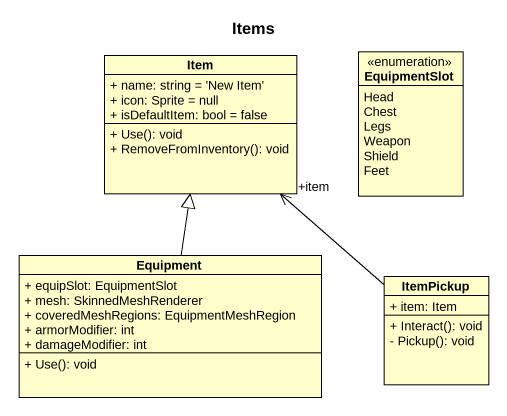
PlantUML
@startuml
title Items
hide circle
hide empty members
skinparam classAttributeIconSize 0
class Item {
  + name: string = 'New Item'
  + icon: Sprite = null
  + isDefaultItem: bool = false
  + Use(): void
  + RemoveFromInventory(): void
}
enum EquipmentSlot {
  Head
  Chest
  Legs
  Weapon
  Shield
  Feet
}
class Equipment {
  + equipSlot: EquipmentSlot
  + mesh: SkinnedMeshRenderer
  + coveredMeshRegions: EquipmentMeshRegion
  + armorModifier: int
  + damageModifier: int
  + Use(): void
}
class ItemPickup {
  + item: Item
  + Interact(): void
  - Pickup(): void
}
Equipment -up-|> Item
ItemPickup -up-> "+item" Item
@enduml
